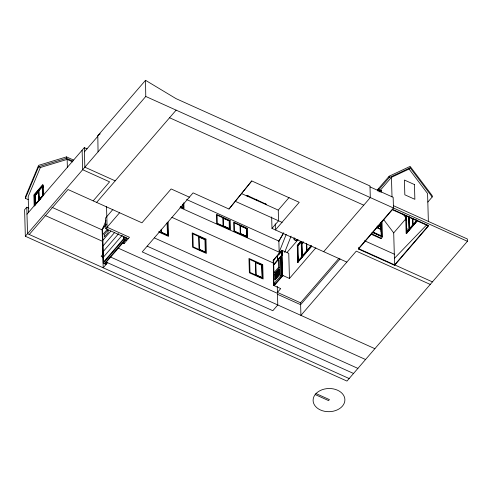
<?xml version="1.0" encoding="UTF-8"?>
<svg xmlns="http://www.w3.org/2000/svg" width="492" height="492" viewBox="0 0 492 492"><rect width="100%" height="100%" fill="white"/><g stroke="black" fill="none" stroke-linecap="round" stroke-linejoin="round"><path stroke-width="0.74" d="M98.056 151.85L97.81 135.687L145.527 80.307L176.019 98.628L369.978 185.964L370.304 197.575L323.687 251.683M145.527 80.307L145.767 96.463L25.338 236.246L346.971 381.079L467.4 241.295L467.332 238.971L393.385 205.668M179.967 207.519L279.167 252.187L286.209 234.389M284.622 252.47L291.086 236.135M28.198 199.604L25.412 198.35L38.634 166.751L66.549 158.283L72.816 161.105M72.724 161.911L67.146 159.396L40.35 167.526L28.185 196.597L28.634 212.507M102.846 254.905L102.145 229.899L106.008 220.68M279.167 252.187L278.859 241.062L283.46 233.097M278.773 241.455L283.767 232.814M370.95 234.13L380.986 238.651L382.438 236.843L382.026 222.193M154.537 237.993L277.457 293.343L277.783 304.966L272.826 310.716L142.225 251.904L193.079 192.87L228.989 209.038L251.769 180.945L299.234 202.317L275.428 229.955L275.256 223.842M228.989 209.038L251.769 180.945M42.619 184.801L33.88 194.949L34.188 206.105L42.933 195.957L42.619 184.801L43.48 185.189L43.751 194.857M34.305 194.998L42.527 185.564L42.81 195.681L38.622 200.539L38.339 190.429L38.696 190.588L34.735 195.189L35.018 205.299L34.588 205.109L34.305 194.998L35.326 195.379L35.572 204.174M38.573 190.453L42.306 186.124L42.57 195.65L38.837 199.986L38.573 190.453L38.929 190.619L42.663 186.283M41.894 186.88L38.923 190.324L39.194 200.146L40.596 198.522M38.813 191.031L35.092 195.349L35.332 204.02M35.326 195.379L38.597 191.585M28.887 208.159L26.783 207.212L24.6 209.746L25.338 236.246M34.588 205.109L42.509 195.908L42.226 185.798M26.98 214.186L84.304 147.649L87.066 148.892M36.168 203.663L38.505 200.951M84.421 151.831L97.625 136.505M29.243 234.487L67.988 189.518L141.948 222.821L171.13 188.946L189.383 197.169M93.185 200.865L109.581 181.837L82.662 169.715L82.115 150.189M96.629 202.415L176.13 110.134M112.908 209.469L105.54 218.017L105.835 228.712L128.197 238.78M106.272 224.137L102.281 228.768L103.246 263.171L106.081 264.45L106.02 262.156M106.057 224.973L102.576 229.008L103.498 262.107L123.387 239.026L123.308 236.228M105.835 228.712L119.587 212.753M102.73 234.653L107.705 228.878M102.89 240.293L110.841 231.055M103.049 245.932L114.482 232.661M103.203 251.572L118.615 233.682M103.129 254.069L101.186 256.32L103.252 257.248M103.363 257.211L122.256 235.281M103.246 263.171L123.683 239.444L123.597 236.388M104.365 263.675L124.802 239.948L124.716 236.892M104.796 263.866L125.232 240.145L125.146 237.089M107.576 262.716L103.203 267.789L102.89 256.424M122.25 242.913L123.972 243.688L129.47 237.304L107.115 227.23L106.53 206.486M182.846 207.778L182.858 204.125M183.208 208.178L183.239 204.278M167.815 235.483L167.501 222.427L167.815 235.483L161.222 232.513L161.136 229.45M222.827 217.894L223.054 226.117M223.19 218.294L229.18 220.803L229.284 228.688M205.336 239.463L198.7 236.547L199.063 249.549L205.656 252.519L193.233 246.855L192.87 233.848L205.336 239.463L205.656 252.519M247.181 195.588L246.892 195.982L247.07 195.539M248.282 195.939L247.783 196.154M223.405 226.043L223.306 218.159M229.42 220.865L217.083 215.09L217.316 223.313L229.647 229.088M240.022 225.637L240.256 233.86M240.391 226.037L246.381 228.552L246.486 236.437M265.692 203.922L265.286 204.032M240.606 233.786L240.502 225.908M266.676 204.223L266.412 204.77L266.59 204.328M246.621 228.608L234.284 222.833L234.512 231.055L246.849 236.83M289.087 197.513L278.244 210.102L241.486 193.547M346.829 262.107L271.984 228.405L278.546 220.791L278.251 210.213M262.052 265.077L255.459 262.107L255.822 275.108L262.414 278.078L262.101 265.022L249.628 259.407L249.991 272.408L262.464 278.029L262.101 265.022M273.128 260.403L281.873 250.256L288.755 253.355L289.456 278.46L282.574 275.36L281.873 250.256M277.716 259.881L277.593 255.649L281.289 251.363L281.406 255.594M277.771 255.6L277.365 255.785L277.494 260.268M279.241 253.897L280.711 252.193M273.853 260.28L274.782 259.204M278.939 254.352L280.858 252.119M297.432 239.733L296.43 240.895L294.136 239.752L295.138 238.583M281.688 251.055L281.596 255.446L273.761 264.536L273.638 260.053L281.51 250.975L281.633 255.459L273.441 265.083L273.915 285.126L274.345 285.317M273.269 265.354L282.008 255.207L282.586 255.465L281.836 255.649M295.858 240.637L296.861 239.475M287.131 252.353L298.109 239.616M298.521 258.454L298.607 261.48L297.9 262.31L297.266 245.44L300.76 241.387M273.939 272.722L278.49 267.439L278.269 259.536L279.13 259.924L279.351 267.826L274.794 273.109L273.939 272.722L273.718 264.819M297.389 245.496L300.92 241.461M298.466 261.418L298.004 245.52L301.504 241.455M298.023 245.533L301.621 241.455L302.063 257.341L301.578 241.437M275.176 279.874L275.016 274.179L276.879 272.014L277.039 277.709L275.176 279.874L274.776 274.007L276.879 272.014M277.986 270.729L279.388 269.106L279.548 274.8L277.679 276.965L277.279 271.098L279.388 269.106M303.392 241.744L301.94 243.423L301.824 241.455M275.489 278.939L275.36 274.339L276.565 272.943L276.276 272.26L276.424 277.494L274.917 279.235L276.695 277.55L276.565 272.943M277.998 276.037L277.869 271.43L279.069 270.034L278.779 269.358L278.927 274.585L277.427 276.332L279.198 274.641L279.069 270.034M306.375 243.528L306.584 251.055L302.297 256.135L301.897 244.057L303.349 242.371M303.41 242.402L301.897 244.057M280.704 275.858L281.565 276.246L281.043 257.648L280.182 257.261L280.704 275.858L273.964 283.681L274.641 284.278M281.565 276.246L281.221 257.205M273.921 285.354L274.351 285.551L282.912 275.612L282.383 275.292L281.83 255.416M430.242 284.425L356.288 251.129L300.926 315.384L300.575 302.832L277.433 292.414L280.711 288.607L273.829 285.508L282.574 275.36M301.202 241.873L301.621 256.849L298.441 260.508L298.484 261.424M311.252 245.736L306.842 250.76L311.19 245.711M302.297 256.135L306.645 251.086L306.436 243.552M297.734 262.236L311.534 246.344L297.857 262.291L297.537 250.84M289.456 278.46L315.858 247.808M377.727 190.939L377.69 189.549L389.166 176.228L410.119 166.382L432.167 195.588L432.204 196.984L427.831 202.058M378.225 190.361L389.203 177.624L410.156 167.778L432.204 196.984M378.988 191.019L379.959 189.894L378.286 190.681M379.006 191.775L391.466 177.317L409.067 169.045L410.156 167.778M379.135 191.886L380.537 190.256L381.115 190.515L380.71 191.603M379.609 191.579L380.537 190.256M381.115 190.515L381.011 192.433M300.575 302.832L338.994 258.238M340.046 258.94L300.624 304.696L277.482 294.271M372.641 232.378L381.675 236.461L381.288 222.612M358.49 249.057L392.37 209.727L428.489 225.994L394.609 265.317L358.49 249.057L358.447 247.55M380.79 223.3L381.06 222.987M381.429 222.562L381.195 224.352M380.408 226.511L378.662 225.508M380.408 226.627L378.668 225.625M394.609 265.317L393.705 232.907L405.728 218.952M409.104 216.929L409.455 229.567L406.798 232.655L406.773 231.72L409.092 228.934L408.741 216.449M409.738 228.46L412.831 224.592L412.671 218.755M413.2 224.444L416.466 220.65M406.773 231.72L409.147 228.965L408.797 216.48M406.152 233.22L406.687 232.599L407.142 232.808L406.607 233.429L406.152 233.22L405.629 215.564M417.185 220.508L406.743 232.624L406.287 216.271M406.915 232.704L416.687 221.363L416.533 219.819M406.497 233.374L417.468 220.637M394.596 264.856L428.477 225.527L392.358 209.266M394.412 258.355L426.816 224.727M377.69 189.549L378.803 189.02M73.474 160.023L66.506 156.886L38.591 165.355L25.369 196.954L25.412 198.35M279.198 274.641L279.548 274.8M276.695 277.55L277.039 277.709M380.544 190.49L381.122 190.748M370.009 186.88L393.151 197.304L393.452 207.993L358.477 248.589L432.425 281.891M145.767 96.463L467.4 241.295M405.666 215.933L406.128 216.136M169.568 117.748L363.748 205.182M376.331 227.052L381.571 229.413M376.318 227.279L381.005 229.389L381.183 235.723L373.151 232.107M378.065 228.202L380.033 229.088M382.438 236.843L372.407 232.322L371.312 233.706L381.349 238.226M364.474 240.729L394.559 254.278M266.689 204.457L247.162 195.435M256.307 199.992L256.984 200.293M235.545 201.431L282.119 222.409M186.646 199.543L278.859 241.062M181.001 206.763L182.956 207.642M223.522 225.908L229.395 228.559M240.717 233.657L246.597 236.301M180.576 206.769L183.344 208.018L180.687 206.855M223.171 225.988L229.764 228.952L229.555 220.705M240.367 233.731L246.959 236.701L246.756 228.448M180.564 207.181L184.002 208.731L183.83 202.686M115.208 180.847L84.852 167.175L84.304 147.649M273.804 260.489L273.226 260.293L273.829 285.508M171.886 217.341L273.158 262.943M278.49 267.439L279.351 267.826M282.912 275.612L282.476 275.188M281.744 276.03L282.174 276.227M38.634 166.751L40.35 167.526M158.855 231.375L167.864 235.428M158.891 232.052L168.528 236.394L168.123 222.04M147.176 246.154L374.879 348.687M123.683 239.444L126.524 240.723L126.438 237.667M51.912 207.28L102.145 229.899M117.883 247.986L365.55 359.511M45.006 215.416L102.465 241.289M110.226 256.867L357.899 368.391M105.86 261.941L353.527 373.465M349.154 378.539L27.527 233.712L26.783 207.212M316.042 393.582L329.419 399.609L328.57 400.599L315.194 394.572M277.869 271.43L277.279 271.098L277.679 276.965M275.36 274.339L275.016 274.179M409.067 169.045L427.585 193.577L428.366 221.474M403.046 214.057L405.685 217.556M383.52 219.414L393.705 232.907M412.862 218.528L413.028 224.364M409.264 217.439L409.565 228.38M407.019 228.343L407.099 231.32M406.011 216.086L406.14 220.594M391.466 177.317L392.013 196.917M389.166 176.228L389.203 177.624M381.466 222.402L381.767 236.56M381.275 227.298L381.337 229.506M381.011 222.931L381.257 231.695M380.919 223.036L381.165 231.806M380.667 224.088L380.771 227.747M380.457 223.245L380.636 229.579M378.053 225.963L378.127 228.448M377.911 225.896L377.967 227.765M306.713 244.007L306.903 250.785M306.651 243.983L306.842 250.76M297.58 250.858L297.9 262.31M294.075 237.55L294.136 239.752M282.303 250.446L282.439 255.397M281.633 261.849L281.676 263.355M277.26 286.381L277.433 292.414M271.664 216.954L271.984 228.405M256.922 199.826L256.646 200.146M167.108 222.692L167.446 234.948L161.573 232.298L161.487 229.235M123.886 240.631L123.972 243.688M67.146 159.396L67.379 167.68M66.506 156.886L66.549 158.283M43.087 186.185L43.13 187.63M39.465 196.991L39.544 199.875M38.886 197.483L38.702 190.884L34.969 195.213L35.233 204.746M35.166 195.385L35.406 204.051M97.81 135.687A150.896 118.695 12.9 0 1 100.22 133.793M315.575 394.061L314.579 395.402A15.904 11.593 -1.6 0 0 329.013 411.693A15.904 11.593 -1.6 0 0 343.398 395.002A15.904 11.593 -1.6 0 0 316.805 392.819L315.575 394.061M108.049 230.139L104.353 234.432L104.421 236.923L108.117 232.63L108.049 230.139M414.455 184.562L404.418 180.041L404.83 194.801L414.867 199.322L414.455 184.562M230.188 220.57L216.431 214.377L216.683 223.448L230.44 229.641L230.188 220.57M247.39 228.313L233.626 222.12L233.878 231.191L247.642 237.39L247.39 228.313M205.963 239.081L192.206 232.888L192.606 247.236L206.363 253.429L205.963 239.081M262.722 264.641L248.964 258.448L249.364 272.796L263.128 278.989L262.722 264.641M204.943 239.727L199.069 237.083L199.408 249.339L205.287 251.984L204.943 239.727M261.707 265.286L255.828 262.642L256.172 274.899L262.045 277.543L261.707 265.286"/></g></svg>
